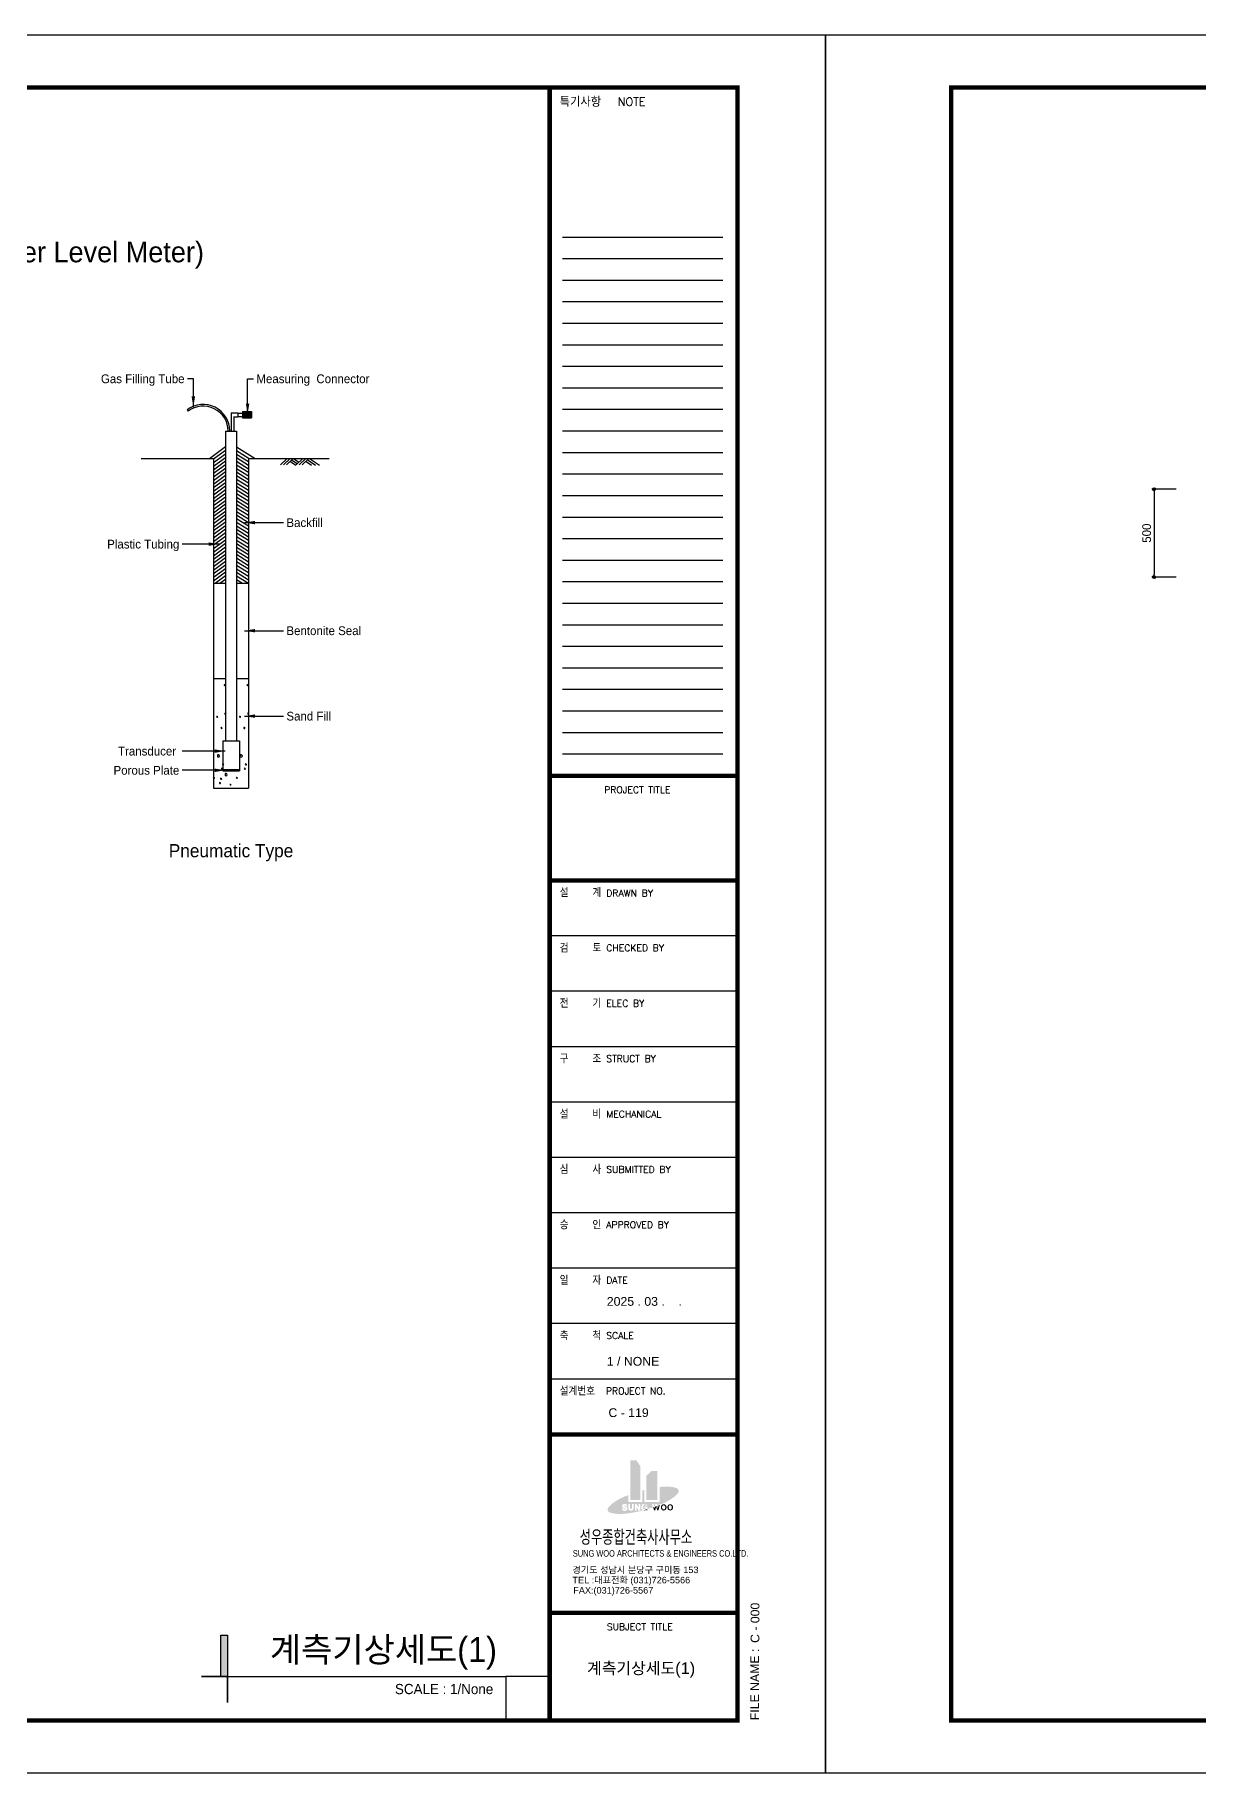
# Model space of a CAD drawing. Header units: millimetres. Extents: x 1073475 to 2890243, y -1340830 to -367733.
# Drawn here: x 2786621 to 2790596, y -373673 to -367733 of the extents above; entities that cross this region are included whole.
import ezdxf
from ezdxf.enums import TextEntityAlignment as Align

# ---------------------------------------------------------------- set-up
doc = ezdxf.new("R2010")
doc.units = ezdxf.units.MM
doc.header["$LTSCALE"] = 50
doc.header["$PDMODE"] = 3
doc.header["$PDSIZE"] = 100
doc.layers.get('Defpoints').update_dxf_attribs({"color": 151})
for name, color, linetype in [('11', 11, 'Continuous'), ('3', 3, 'Continuous'), ('4', 4, 'Continuous'), ('A-SYM', 7, 'Continuous'), ('C-1', 1, 'Continuous'), ('C-DIM', 7, 'Continuous'), ('C-TT', 9, 'Continuous'), ('HAT', 8, 'Continuous'), ('TEX', 3, 'Continuous'), ('TEXT', 3, 'Continuous'), ('TEXT1', 7, 'Continuous'), ('TITLE-1', 3, 'Continuous'), ('TITLE-2', 3, 'Continuous')]:
    doc.layers.add(name, color=color, linetype=linetype)
doc.layers.add('defpoint', color=193, linetype='Continuous', plot=False)
doc.styles.add('RXHG', font='arial.ttf')
doc.styles.add('RXHS', font='SIMPLEX.SHX', dxfattribs={"bigfont": 'WHGTXT.SHX'})
doc.styles.add('돋움', font='')
doc.styles.get('돋움').set_extended_font_data('Dotum')
doc.dimstyles.new('SAM-LE-LE-상', dxfattribs={"dimscale": 0.1, "dimtxt": 300, "dimasz": 360, "dimexe": 70, "dimexo": 0, "dimgap": 100, "dimtad": 1, "dimdec": 0, "dimzin": 0, "dimdsep": 46, "dimlunit": 6, "dimtxsty": '돋움', "dimblk": 'NONE', "dimcen": 100, "dimclrd": 8, "dimclre": 8, "dimclrt": 256, "dimadec": 0, "dimazin": 0, "dimtfac": 1, "dimtdec": 0, "dimtix": 1, "dimtmove": 2, "dimatfit": 3, "dimfxl": 70, "dimtolj": 1, "dimtzin": 0, "dimlwd": -1, "dimlwe": -1, "dimarcsym": 0})
doc.dimstyles.new('SAM-상', dxfattribs={"dimscale": 0.1, "dimtxt": 300, "dimasz": 100, "dimexe": 70, "dimexo": 0, "dimgap": 100, "dimtad": 1, "dimdec": 0, "dimzin": 0, "dimdsep": 46, "dimlunit": 6, "dimtxsty": '돋움', "dimblk": 'ORIGIN', "dimcen": 100, "dimclrd": 8, "dimclre": 8, "dimclrt": 1, "dimadec": 0, "dimazin": 0, "dimtfac": 1, "dimtdec": 0, "dimtix": 1, "dimtmove": 2, "dimatfit": 3, "dimfxl": 70, "dimtolj": 1, "dimtzin": 0, "dimlwd": -1, "dimlwe": -1, "dimarcsym": 0})

# ---------------------------------------------------------------- blocks, each defined once
blk = doc.blocks.new('dbox')
at = {"layer": 'HAT'}
h = blk.add_hatch(color=11, dxfattribs=at)
h.paths.add_polyline_path([(77433, 9338), (77433, 10691), (77634, 10691), (77772, 10499), (77772, 9338)])
h.paths.add_polyline_path([(78357, 10329), (78357, 9338), (77980, 9338), (77980, 10162), (78156, 10329)])
h = blk.add_hatch(color=11, dxfattribs=at)
edge = h.paths.add_edge_path()
edge.add_line((78389, 9153), (78400, 9195))
edge.add_line((78400, 9195), (78457, 9195))
edge.add_line((78457, 9195), (78452, 9178))
edge.add_ellipse((77492, 11535), major_axis=(0, 2545), ratio=1, start_angle=202.14575, end_angle=210.59706)
edge.add_ellipse((78218, 10308), major_axis=(0, 1119), ratio=1, start_angle=210.59601, end_angle=228.2714)
edge.add_ellipse((78968, 9639), major_axis=(0, 114), ratio=1, start_angle=228.27786, end_angle=285.87038)
edge.add_ellipse((78968, 9639), major_axis=(0, 114), ratio=1, start_angle=-74.13617, end_angle=-16.54365)
edge.add_ellipse((78682, 8675), major_axis=(0, 1119), ratio=1, start_angle=-16.53888, end_angle=1.1365)
edge.add_ellipse((78710, 7250), major_axis=(0, 2545), ratio=1, start_angle=1.13205, end_angle=6.30579)
edge.add_line((78431, 9779), (78431, 9265))
edge.add_line((78431, 9265), (77906, 9265))
edge.add_line((77906, 9265), (77906, 9679))
edge.add_ellipse((79084, 5053), major_axis=(-53, 4773), ratio=1, start_angle=13.63978, end_angle=14.40005)
edge.add_line((77845, 9663), (77845, 9265))
edge.add_line((77845, 9265), (77360, 9265))
edge.add_line((77360, 9265), (77360, 9504))
edge.add_ellipse((79084, 5053), major_axis=(-54, 4773), ratio=1, start_angle=20.5246, end_angle=21.42921)
edge.add_ellipse((78246, 7118), major_axis=(1, 2545), ratio=1, start_angle=22.09966, end_angle=30.61589)
edge.add_ellipse((77521, 8345), major_axis=(0, 1119), ratio=1, start_angle=30.59612, end_angle=48.27151)
edge.add_ellipse((76770, 9014), major_axis=(0, 114), ratio=1, start_angle=48.27498, end_angle=105.86751)
edge.add_ellipse((76770, 9014), major_axis=(0, 114), ratio=1, start_angle=105.85778, end_angle=163.4503)
edge.add_ellipse((77057, 9978), major_axis=(0, 1119), ratio=1, start_angle=163.45499, end_angle=181.13038)
edge.add_ellipse((77028, 11403), major_axis=(0, 2545), ratio=1, start_angle=181.13636, end_angle=189.65259)
edge.add_ellipse((76655, 13600), major_axis=(1, 4773), ratio=1, start_angle=189.65565, end_angle=194.72387)
edge.add_ellipse((77757, 8815), major_axis=(0, 201), ratio=1, start_angle=-33.1522, end_angle=-28.66311)
edge.add_ellipse((77876, 9033), major_axis=(0, 46.8), ratio=1, start_angle=127.97322, end_angle=151.12117, ccw=False)
edge.add_ellipse((-198308, -206946), major_axis=(272663, 220334), ratio=0.9999999, start_angle=-0.91538, end_angle=-0.91145)
edge.add_ellipse((77863, 9053), major_axis=(0, 49), ratio=1, start_angle=104.03629, end_angle=128.0489, ccw=False)
edge.add_ellipse((77668, 9004), major_axis=(0, 153), ratio=1, start_angle=-76.08998, end_angle=-70.28749)
edge.add_ellipse((77873, 9078), major_axis=(0, 65.1), ratio=1, start_angle=89.33612, end_angle=109.77975, ccw=False)
edge.add_ellipse((77638, 9080), major_axis=(0, 170), ratio=1, start_angle=269.39254, end_angle=274.55697)
edge.add_ellipse((77867, 9099), major_axis=(0, 60.4), ratio=1, start_angle=75.19941, end_angle=94.52888, ccw=False)
edge.add_ellipse((77687, 9146), major_axis=(0, 126), ratio=1, start_angle=255.38151, end_angle=261.38389)
edge.add_ellipse((77871, 9118), major_axis=(0, 59.9), ratio=1, start_angle=424.09302, end_angle=441.18441, ccw=False)
edge.add_ellipse((78586, 8771), major_axis=(12, 855), ratio=1, start_angle=423.73232, end_angle=424.89882, ccw=False)
edge.add_ellipse((77873, 9135), major_axis=(-0.1, 54.6), ratio=1, start_angle=405.77633, end_angle=422.85172, ccw=False)
edge.add_ellipse((77243, 9746), major_axis=(21, 823), ratio=1, start_angle=227.3729, end_angle=228.31467)
edge.add_ellipse((77879, 9149), major_axis=(-0.1, 48.7), ratio=1, start_angle=391.37895, end_angle=406.71584, ccw=False)
edge.add_ellipse((80059, 5590), major_axis=(871, 4132), ratio=1, start_angle=403.17743, end_angle=403.38991, ccw=False)
edge.add_ellipse((77890, 9161), major_axis=(0.2, 45), ratio=1, start_angle=377.16985, end_angle=391.5723, ccw=False)
edge.add_ellipse((77923, 9052), major_axis=(0, 159), ratio=1, start_angle=360.49314, end_angle=376.84703, ccw=False)
edge.add_ellipse((77922, 9120), major_axis=(0, 90.2), ratio=1, start_angle=273.76468, end_angle=360.51507, ccw=False)
edge.add_line((78012, 9126), (77963, 9126))
edge.add_ellipse((78018, 9158), major_axis=(0, 63.9), ratio=1, start_angle=102.41382, end_angle=119.80768, ccw=False)
edge.add_ellipse((77951, 9143), major_axis=(-3.78, 3.78), ratio=1, start_angle=237.40671, end_angle=277.46827)
edge.add_ellipse((78051, 9274), major_axis=(-1, 160), ratio=1, start_angle=135.44574, end_angle=142.1938, ccw=False)
edge.add_ellipse((77937, 9157), major_axis=(-2.8, 2.8), ratio=1, start_angle=-89.27979, end_angle=-50.76183)
edge.add_ellipse((77917, 8964), major_axis=(0, 198), ratio=1, start_angle=-5.75604, end_angle=4.1965)
edge.add_ellipse((77905, 9138), major_axis=(0, 23.5), ratio=1, start_angle=4.16397, end_angle=54.24834)
edge.add_ellipse((78033, 9045), major_axis=(0, 182), ratio=1, start_angle=54.34106, end_angle=64.37171)
edge.add_ellipse((77916, 9102), major_axis=(0.1, 51.8), ratio=1, start_angle=64.36733, end_angle=86.88615)
edge.add_ellipse((77997, 9097), major_axis=(0, 133), ratio=1, start_angle=86.82838, end_angle=111.31775)
edge.add_ellipse((77916, 9065), major_axis=(0, 46), ratio=1, start_angle=111.28668, end_angle=179.01186)
edge.add_ellipse((77916, 9070), major_axis=(0, 50.3), ratio=1, start_angle=179.04766, end_angle=257.49529)
edge.add_line((77965, 9059), (77912, 9059))
edge.add_line((77912, 9059), (77912, 9106))
edge.add_line((77912, 9106), (78016, 9106))
edge.add_line((78016, 9106), (78016, 9025))
edge.add_ellipse((76569, 13866), major_axis=(-11, 5052), ratio=1, start_angle=196.51434, end_angle=198.75655)
edge.add_line((78204, 9085), (78172, 9195))
edge.add_line((78172, 9195), (78229, 9195))
edge.add_line((78229, 9195), (78254, 9103))
edge.add_ellipse((76655, 13600), major_axis=(-56, 4773), ratio=1, start_angle=198.905, end_angle=199.07854)
edge.add_line((78267, 9108), (78284, 9195))
edge.add_line((78284, 9195), (78342, 9195))
edge.add_line((78342, 9195), (78354, 9140))
edge.add_ellipse((76655, 13600), major_axis=(-90, 4772), ratio=1, start_angle=199.77228, end_angle=200.219)
h.paths.add_polyline_path([(77775, 9195), (77717, 9195), (77717, 9075), (77642, 9195), (77587, 9195), (77587, 8972), (77643, 8972), (77643, 9098), (77720, 8972), (77775, 8972)], flags=16)
edge = h.paths.add_edge_path(flags=16)
edge.add_line((77487, 9202), (77487, 9053))
edge.add_ellipse((77453, 9053), major_axis=(0, 33.6), ratio=1, start_angle=179.63205, end_angle=270.23961, ccw=False)
edge.add_ellipse((77453, 9053), major_axis=(0, 33.6), ratio=1, start_angle=89.65399, end_angle=180.26156, ccw=False)
edge.add_line((77419, 9053), (77419, 9202))
edge.add_line((77419, 9202), (77365, 9202))
edge.add_line((77365, 9202), (77365, 9047))
edge.add_ellipse((77439, 9049), major_axis=(0, 73.9), ratio=1, start_angle=91.62143, end_angle=151.65612)
edge.add_ellipse((77453, 9080), major_axis=(0, 108), ratio=1, start_angle=153.13176, end_angle=180.07033)
edge.add_ellipse((77453, 9080), major_axis=(0, 108), ratio=1, start_angle=179.97343, end_angle=206.91201)
edge.add_ellipse((77467, 9049), major_axis=(0, 73.7), ratio=1, start_angle=208.41656, end_angle=268.45125)
edge.add_line((77541, 9047), (77541, 9202))
edge.add_line((77541, 9202), (77487, 9202))
edge = h.paths.add_edge_path(flags=16)
edge.add_line((77279, 9104), (77218, 9119))
edge.add_ellipse((77223, 9134), major_axis=(0, 15.5), ratio=1, start_angle=20.86241, end_angle=163.74287, ccw=False)
edge.add_ellipse((77239, 9103), major_axis=(0, 49.9), ratio=1, start_angle=340.66039, end_angle=385.41453, ccw=False)
edge.add_ellipse((77246, 9126), major_axis=(0, 25.8), ratio=1, start_angle=255.14866, end_angle=339.5497, ccw=False)
edge.add_line((77271, 9120), (77326, 9120))
edge.add_ellipse((77250, 9124), major_axis=(0, 75.8), ratio=1, start_angle=266.55555, end_angle=353.45548)
edge.add_ellipse((77237, 9076), major_axis=(0, 126), ratio=1, start_angle=-10.00388, end_angle=18.56131)
edge.add_ellipse((77217, 9130), major_axis=(0, 67.6), ratio=1, start_angle=17.08716, end_angle=163.24438)
edge.add_line((77197, 9066), (77262, 9050))
edge.add_ellipse((77259, 9035), major_axis=(0, 15.9), ratio=1, start_angle=218.24348, end_angle=346.16871, ccw=False)
edge.add_ellipse((77238, 9068), major_axis=(0, 54.8), ratio=1, start_angle=165.503, end_angle=213.59299, ccw=False)
edge.add_ellipse((77228, 9041), major_axis=(0, 26.2), ratio=1, start_angle=74.99155, end_angle=171.41272, ccw=False)
edge.add_line((77203, 9048), (77146, 9048))
edge.add_ellipse((77226, 9045), major_axis=(0, 80.6), ratio=1, start_angle=88.40662, end_angle=171.85525)
edge.add_ellipse((77237, 9061), major_axis=(0, 97.8), ratio=1, start_angle=166.80632, end_angle=184.41011)
edge.add_ellipse((77246, 9060), major_axis=(0, 96.2), ratio=1, start_angle=179.64839, end_angle=218.73001)
edge.add_ellipse((77262, 9040), major_axis=(0, 70.5), ratio=1, start_angle=218.10449, end_angle=286.34765)
edge.add_ellipse((77268, 9040), major_axis=(0, 64.6), ratio=1, start_angle=-72.251, end_angle=-9.24795)
h = blk.add_hatch(color=11, dxfattribs=at)
edge = h.paths.add_edge_path()
edge.add_line((78008, 9023), (77879, 8986))
edge.add_ellipse((77911, 9057), major_axis=(0, 77.8), ratio=1, start_angle=155.03594, end_angle=230.62664)
edge.add_line((77972, 9008), (77982, 8984))
edge.add_line((77982, 8984), (78008, 8984))
edge.add_line((78008, 8984), (78008, 9023))
h = blk.add_hatch(color=11, dxfattribs=at)
h.paths.add_polyline_path([(78443, 9175), (78397, 9156), (78367, 9042), (78347, 9137), (78276, 9111), (78262, 9042), (78247, 9100), (78211, 9088), (78243, 8979), (78282, 8979), (78314, 9120), (78347, 8979), (78386, 8979)])
edge = h.paths.add_edge_path()
edge.add_ellipse((78571, 9096), major_axis=(0, 95.8), ratio=1, start_angle=-76.32675, end_angle=77.65075)
edge.add_ellipse((78604, 9083), major_axis=(0, 131), ratio=1, start_angle=75.19386, end_angle=89.61155)
edge.add_ellipse((78604, 9084), major_axis=(0, 131), ratio=1, start_angle=90.39035, end_angle=104.80803)
edge.add_ellipse((78571, 9072), major_axis=(0, 95.8), ratio=1, start_angle=102.35608, end_angle=256.33358)
edge.add_ellipse((78529, 9083), major_axis=(0, 139), ratio=1, start_angle=255.68401, end_angle=270.10169)
edge.add_ellipse((78529, 9084), major_axis=(0, 139), ratio=1, start_angle=269.89823, end_angle=284.31591)
edge = h.paths.add_edge_path(flags=16)
edge.add_ellipse((78524, 9084), major_axis=(0, 101), ratio=1, start_angle=269.91321, end_angle=296.85725)
edge.add_ellipse((78571, 9108), major_axis=(0, 47.9), ratio=1, start_angle=-63.63485, end_angle=66.48331)
edge.add_ellipse((78612, 9083), major_axis=(0, 96), ratio=1, start_angle=62.50271, end_angle=89.44675)
edge.add_ellipse((78612, 9085), major_axis=(0, 96), ratio=1, start_angle=90.55324, end_angle=117.49729)
edge.add_ellipse((78571, 9059), major_axis=(0, 47.9), ratio=1, start_angle=113.5185, end_angle=243.63665)
edge.add_ellipse((78524, 9083), major_axis=(0, 101), ratio=1, start_angle=243.13124, end_angle=270.07528)
edge = h.paths.add_edge_path()
edge.add_ellipse((78792, 9096), major_axis=(0, 95.8), ratio=1, start_angle=-76.32673, end_angle=77.65076)
edge.add_ellipse((78825, 9083), major_axis=(0, 131), ratio=1, start_angle=75.18482, end_angle=89.6025)
edge.add_ellipse((78825, 9084), major_axis=(0, 131), ratio=1, start_angle=90.372, end_angle=104.78969)
edge.add_ellipse((78792, 9072), major_axis=(0, 95.8), ratio=1, start_angle=102.35607, end_angle=256.33357)
edge.add_ellipse((78750, 9083), major_axis=(0, 139), ratio=1, start_angle=255.65083, end_angle=270.06851)
edge.add_ellipse((78750, 9084), major_axis=(0, 139), ratio=1, start_angle=269.93139, end_angle=284.34907)
edge = h.paths.add_edge_path(flags=16)
edge.add_ellipse((78746, 9084), major_axis=(0, 101), ratio=1, start_angle=269.93501, end_angle=296.87905)
edge.add_ellipse((78792, 9108), major_axis=(0, 47.9), ratio=1, start_angle=-63.6271, end_angle=66.49105)
edge.add_ellipse((78834, 9083), major_axis=(0, 96), ratio=1, start_angle=62.50369, end_angle=89.44773)
edge.add_ellipse((78834, 9085), major_axis=(0, 96), ratio=1, start_angle=90.55228, end_angle=117.49632)
edge.add_ellipse((78792, 9059), major_axis=(0, 47.9), ratio=1, start_angle=113.51075, end_angle=243.62891)
edge.add_ellipse((78746, 9083), major_axis=(0, 101), ratio=1, start_angle=243.13351, end_angle=270.07756)
at = {"layer": '11'}
for p, q in [((4288, 57600), (81088, 57600)), ((4288, 1800), (4288, 57600)), ((81088, 57600), (81088, 1800)), ((81088, 1800), (4288, 1800))]:
    blk.add_line(p, q, dxfattribs=at)
at = {"layer": '11', "const_width": 150}
blk.add_lwpolyline([(81088, 1800), (4288, 1800), (4288, 57600), (81088, 57600)], close=True, dxfattribs=at)
for points in [[(74675, 57600), (74675, 1800)], [(81088, 34076), (74675, 34076)], [(81088, 30501), (74675, 30501)], [(81088, 11577), (74675, 11577)], [(81088, 5480), (74675, 5480)]]:
    blk.add_lwpolyline(points, dxfattribs=at)
at = {"layer": '3'}
for p, q in [((81088, 28609), (74675, 28609)), ((81088, 26717), (74675, 26717)), ((81088, 24824), (74675, 24824)), ((81088, 22932), (74675, 22932)), ((81088, 21039), (74675, 21039)), ((81088, 19147), (74675, 19147)), ((81088, 17255), (74675, 17255)), ((81088, 15362), (74675, 15362)), ((81088, 13470), (74675, 13470))]:
    blk.add_line(p, q, dxfattribs=at)
at = {"layer": '4'}
for p, q in [((80586, 52479), (75119, 52479)), ((80586, 51743), (75119, 51743)), ((80586, 51007), (75119, 51007)), ((80586, 50271), (75119, 50271)), ((80586, 49536), (75119, 49536)), ((80586, 48800), (75119, 48800)), ((80586, 48064), (75119, 48064)), ((80586, 47328), (75119, 47328)), ((80586, 46592), (75119, 46592)), ((80586, 45856), (75119, 45856)), ((80586, 45120), (75119, 45120)), ((80586, 44384), (75119, 44384)), ((80586, 43648), (75119, 43648)), ((80586, 42912), (75119, 42912)), ((80586, 42176), (75119, 42176)), ((80586, 41440), (75119, 41440)), ((80586, 40704), (75119, 40704)), ((80586, 39968), (75119, 39968)), ((80586, 39232), (75119, 39232)), ((80586, 38497), (75119, 38497)), ((80586, 37761), (75119, 37761)), ((80586, 37025), (75119, 37025)), ((80586, 36289), (75119, 36289)), ((80586, 35553), (75119, 35553)), ((80586, 34817), (75119, 34817))]:
    blk.add_line(p, q, dxfattribs=at)
at = {"layer": 'TEXT', "color": 7}
for p, q in [((0, 59400), (84100, 59400)), ((0, 0), (0, 59400)), ((84100, 59400), (84100, 0)), ((84100, 0), (0, 0))]:
    blk.add_line(p, q, dxfattribs=at)
at = {"layer": 'TEX', "color": 7, "linetype": 'Continuous', "style": 'RXHG', "width": 1}
blk.add_text('FILE NAME : ', height=300, rotation=90, dxfattribs=at).set_placement((81831, 1813))
at = {"layer": 'TEX', "color": 6, "linetype": 'Continuous', "style": 'RXHG', "width": 1}
for tag, p in [('일자', (76628, 15972)), ('축척', (76628, 13925)), ('설계번호', (76684, 12170))]:
    blk.add_attdef(tag, p, '', height=300, dxfattribs=at)
at = {"layer": 'TEX', "color": 7, "linetype": 'Continuous', "style": 'RXHG', "width": 1}
blk.add_attdef('파일명', (81840, 4453), '', height=300, rotation=90, dxfattribs=at)
at = {"layer": 'TEX', "linetype": 'Continuous', "style": 'RXHG', "width": 1}
for tag, p in [('도면명-1', (77799, 3389)), ('도면명-2', (77799, 2662))]:
    blk.add_attdef(tag, text='', height=400, dxfattribs=at).set_placement(p, align=Align.CENTER)
at = {"layer": 'TEXT1'}
for s, height, style, width, p in [('특기사항', 334.3, 'RXHS', 1, (75018, 56940)), ('NOTE', 278.6, 'RXHS', 1, (77005, 56974)), ('PROJECT TITLE', 231.29, 'RXHS', 1, (76539, 33488)), ('설    계', 273.3, 'RXHS', 1, (75018, 29943)), ('DRAWN BY', 231.3, 'RXHS', 1, (76609, 29956)), ('검    토', 273.3, 'RXHS', 1, (75018, 28050)), ('CHECKED BY', 231.3, 'RXHS', 1, (76609, 28085)), ('전    기', 273.3, 'RXHS', 1, (75018, 26158)), ('ELEC BY', 231.3, 'RXHS', 1, (76609, 26192)), ('구    조', 273.3, 'RXHS', 1, (75018, 24266)), ('STRUCT BY', 231.3, 'RXHS', 1, (76609, 24300)), ('설    비', 273.3, 'RXHS', 1, (75018, 22373)), ('MECHANICAL', 231.3, 'RXHS', 1, (76609, 22407)), ('심    사', 273.3, 'RXHS', 1, (75018, 20481)), ('SUBMITTED BY', 231.29, 'RXHS', 1, (76609, 20515)), ('승    인', 273.3, 'RXHS', 1, (75018, 18588)), ('APPROVED BY', 231.29, 'RXHS', 1, (76609, 18623)), ('일    자', 273.3, 'RXHS', 1, (75018, 16696)), ('DATE', 231.3, 'RXHS', 1, (76609, 16730)), ('축    척', 273.3, 'RXHS', 1, (75018, 14804)), ('SCALE', 231.3, 'RXHS', 1, (76609, 14838)), ('설계번호', 273.3, 'RXHS', 1, (75018, 12911)), ('PROJECT NO.', 231.29, 'RXHS', 1, (76598, 12945)), ('성우종합건축사사무소', 450, 'RXHG', 0.68, (75702, 7851)), ('SUBJECT TITLE', 231.29, 'RXHS', 1, (76628, 4888))]:
    blk.add_text(s, height=height, dxfattribs=dict(at, style=style, width=width)).set_placement(p)
at = {"layer": 'TEXT1', "color": 4, "style": 'RXHG'}
for s, width, p in [('SUNG WOO ARCHITECTS & ENGINEERS CO.LTD.', 0.68, (75467, 7400)), ('TEL :대표전화 (031)726-5566', 1, (75454, 6489)), ('경기도 성남시 분당구 구미동 153', 1, (75450, 6838)), ('FAX:(031)726-5567', 1, (75481, 6139))]:
    blk.add_text(s, height=222.88, dxfattribs=dict(at, width=width)).set_placement(p)
blk = doc.blocks.new('_None')
blk = doc.blocks.new('_Origin')
at = {"color": 0, "linetype": 'ByBlock', "lineweight": -2}
blk.add_line((0, 0), (-1, 0), dxfattribs=at)
blk.add_circle((0, 0), 0.5, dxfattribs=at)
blk = doc.blocks.new('*D587')
at = {"layer": 'C-DIM', "color": 8, "transparency": 16777216}
for p, q in [((2790520.4, -369286), (2790437.8, -369286)), ((2790444.8, -369296), (2790444.8, -369576)), ((2790520.4, -369586), (2790437.8, -369586))]:
    blk.add_line(p, q, dxfattribs=at)
at = {"layer": 'Defpoints', "color": 0, "transparency": 16777216}
for p in [(2790520.4, -369286), (2790444.8, -369586), (2790520.4, -369586)]:
    blk.add_point(p, dxfattribs=at)
at = {"layer": 'C-DIM', "color": 8, "transparency": 16777216, "xscale": 10, "yscale": 10, "zscale": 10}
for p, rotation in [((2790444.8, -369286), 90), ((2790444.8, -369586), 270)]:
    blk.add_blockref('_Origin', p, dxfattribs=dict(at, rotation=rotation))
at = {"layer": 'C-DIM', "color": 1, "transparency": 16777216, "insert": (2790419.8, -369436), "char_height": 30, "attachment_point": 5, "rotation": 90, "style": '돋움'}
blk.add_mtext('\\A1;500', dxfattribs=at)

msp = doc.modelspace()

# ---------------------------------------------------------------- hatches: boundary and pattern name
at = {"layer": 'A-SYM'}
msp.add_hatch(color=2, dxfattribs=at).paths.add_polyline_path([(2787279.5, -373201.6), (2787256.9, -373201.6), (2787256.9, -373343.1), (2787279.5, -373343.1)])

# ---------------------------------------------------------------- linework, layer by layer
at = {"layer": 'A-SYM', "color": 2}
for points in [[(2787256.9, -373343.1), (2787256.9, -373343.1), (2787191.1, -373343.1), (2787256.9, -373343.1), (2787256.9, -373201.6), (2787279.5, -373201.6), (2787279.5, -373343.1), (2787256.9, -373343.1), (2788230.3, -373343.1)], [(2787191.1, -373343.1), (2787279.5, -373343.1), (2787279.5, -373431.4), (2787279.5, -373343.1), (2788230.3, -373343.1)]]:
    msp.add_lwpolyline(points, dxfattribs=at)
at = {"layer": 'C-1'}
for p, q in [((2787141.7, -369014.1), (2787144.9, -369018.7)), ((2787292, -369024.8), (2787292, -369086.9)), ((2787292, -369024.8), (2787314.9, -369024.8)), ((2787301.8, -369037), (2787301.8, -369086.9)), ((2787301.8, -369038), (2787314.9, -369038)), ((2787314.9, -369024.8), (2787314.9, -369038)), ((2787314.9, -369025.8), (2787331.3, -369025.8)), ((2787314.9, -369037), (2787331.3, -369037)), ((2787331.3, -369020.7), (2787331.3, -369042.1)), ((2787331.3, -369020.7), (2787361.9, -369020.7)), ((2787331.3, -369042.1), (2787361.9, -369042.1)), ((2787333.7, -369020.7), (2787333.7, -369042.1)), ((2787335.4, -369020.7), (2787335.4, -369042.1)), ((2787337.4, -369020.7), (2787337.4, -369042.1)), ((2787339.4, -369020.7), (2787339.4, -369042.1)), ((2787341.5, -369020.7), (2787341.5, -369042.1)), ((2787343.5, -369020.7), (2787343.5, -369042.1)), ((2787345.6, -369020.7), (2787345.6, -369042.1)), ((2787347.6, -369020.7), (2787347.6, -369042.1)), ((2787349.6, -369020.7), (2787349.6, -369042.1)), ((2787351.7, -369020.7), (2787351.7, -369042.1)), ((2787353.7, -369020.7), (2787353.7, -369042.1)), ((2787355.8, -369020.7), (2787355.8, -369042.1)), ((2787357.8, -369020.7), (2787357.8, -369042.1)), ((2787359.8, -369020.7), (2787359.8, -369042.1)), ((2787361.9, -369020.7), (2787361.9, -369042.1)), ((2787273.3, -369086.9), (2787273.3, -370145.4)), ((2787273.3, -369086.9), (2787310, -369086.9)), ((2787310, -369086.9), (2787310, -370145.4)), ((2787218.3, -369180.4), (2787273.1, -369140.2)), ((2787232, -369182.5), (2787273.1, -369152.4)), ((2787232, -369194.8), (2787273.1, -369164.6)), ((2787310, -369141.1), (2787373.6, -369180.4)), ((2787310, -369153.4), (2787353.8, -369180.4)), ((2787310, -369165.6), (2787351.3, -369191.1)), ((2786984.3, -369180.4), (2787232, -369180.4)), ((2787232, -369207), (2787273.1, -369176.9)), ((2787232, -369180.4), (2787232, -370307.2)), ((2787232, -369219.2), (2787273.1, -369189.1)), ((2787232, -369231.5), (2787273.1, -369201.4)), ((2787232, -369243.7), (2787273.1, -369213.6)), ((2787232, -369256), (2787273.1, -369225.8)), ((2787310, -369177.9), (2787351.3, -369203.3)), ((2787310, -369190.1), (2787351.3, -369215.6)), ((2787310, -369202.3), (2787351.3, -369227.8)), ((2787310, -369214.6), (2787351.3, -369240.1)), ((2787310, -369226.8), (2787351.3, -369252.3)), ((2787351.3, -369180.4), (2787351.3, -370307.2)), ((2787351.3, -369180.4), (2787626.6, -369180.4)), ((2787483.9, -369180.5), (2787460.5, -369202.7)), ((2787494.1, -369180.5), (2787470.7, -369202.7)), ((2787504.3, -369180.5), (2787480.9, -369202.7)), ((2787494.3, -369191.6), (2787512.5, -369203.5)), ((2787500.2, -369186.8), (2787518.4, -369198.7)), ((2787504.7, -369181.3), (2787522.9, -369193.2)), ((2787537.2, -369180.5), (2787513.8, -369202.7)), ((2787547.4, -369180.5), (2787524, -369202.7)), ((2787557.6, -369180.5), (2787534.2, -369202.7)), ((2787548.9, -369191.6), (2787567.1, -369203.5)), ((2787554.8, -369186.8), (2787580.7, -369203.8)), ((2787559.3, -369181.3), (2787593.7, -369203.8)), ((2787232, -369268.2), (2787273.1, -369238.1)), ((2787232, -369280.4), (2787273.1, -369250.3)), ((2787232, -369292.7), (2787273.1, -369262.6)), ((2787232, -369304.9), (2787273.1, -369274.8)), ((2787232, -369317.2), (2787273.1, -369287)), ((2787310, -369239.1), (2787351.3, -369264.5)), ((2787310, -369251.3), (2787351.3, -369276.8)), ((2787310, -369263.5), (2787351.3, -369289)), ((2787310, -369275.8), (2787351.3, -369301.3)), ((2787310, -369288), (2787351.3, -369313.5)), ((2787232, -369329.4), (2787273.1, -369299.3)), ((2787232, -369341.6), (2787273.1, -369311.5)), ((2787232, -369353.9), (2787273.1, -369323.8)), ((2787232, -369366.1), (2787273.1, -369336)), ((2787232, -369378.4), (2787273.1, -369348.2)), ((2787310, -369300.3), (2787351.3, -369325.7)), ((2787310, -369312.5), (2787351.3, -369338)), ((2787310, -369324.7), (2787351.3, -369350.2)), ((2787310, -369337), (2787351.3, -369362.5)), ((2787232, -369390.6), (2787273.1, -369360.5)), ((2787232, -369402.8), (2787273.1, -369372.7)), ((2787232, -369415.1), (2787273.1, -369385)), ((2787232, -369427.3), (2787273.1, -369397.2)), ((2787310, -369349.2), (2787351.3, -369374.7)), ((2787310, -369361.5), (2787351.3, -369386.9)), ((2787310, -369373.7), (2787351.3, -369399.2)), ((2787310, -369385.9), (2787351.3, -369411.4)), ((2787310, -369398.2), (2787351.3, -369423.7)), ((2787232, -369439.6), (2787273.1, -369409.4)), ((2787232, -369451.8), (2787273.1, -369421.7)), ((2787232, -369464), (2787273.1, -369433.9)), ((2787232, -369476.3), (2787273.1, -369446.2)), ((2787232, -369488.5), (2787273.1, -369458.4)), ((2787310, -369410.4), (2787351.3, -369435.9)), ((2787310, -369422.7), (2787351.3, -369448.1)), ((2787310, -369434.9), (2787351.3, -369460.4)), ((2787310, -369447.1), (2787351.3, -369472.6)), ((2787310, -369459.4), (2787351.3, -369484.9)), ((2787232, -369500.8), (2787273.1, -369470.6)), ((2787232, -369513), (2787273.1, -369482.9)), ((2787232, -369525.2), (2787273.1, -369495.1)), ((2787232, -369537.5), (2787273.1, -369507.4)), ((2787232, -369549.7), (2787273.1, -369519.6)), ((2787310, -369471.6), (2787351.3, -369497.1)), ((2787310, -369483.9), (2787351.3, -369509.3)), ((2787310, -369496.1), (2787351.3, -369521.6)), ((2787310, -369508.3), (2787351.3, -369533.8)), ((2787310, -369520.6), (2787351.3, -369546.1)), ((2787232, -369562), (2787273.1, -369531.8)), ((2787232, -369574.2), (2787273.1, -369544.1)), ((2787232, -369586.4), (2787273.1, -369556.3)), ((2787232, -369598.7), (2787273.1, -369568.6)), ((2787237.2, -369607.2), (2787273.1, -369580.8)), ((2787310, -369532.8), (2787351.3, -369558.3)), ((2787310, -369545.1), (2787351.3, -369570.5)), ((2787310, -369557.3), (2787351.3, -369582.8)), ((2787310, -369569.5), (2787351.3, -369595)), ((2787310, -369581.8), (2787351.3, -369607.3)), ((2787232, -369607.2), (2787273.3, -369607.2)), ((2787253.9, -369607.2), (2787273.1, -369593)), ((2787310, -369594), (2787331.3, -369607.2)), ((2787310, -369607.2), (2787351.3, -369607.2)), ((2787232, -369932.3), (2787273.3, -369932.3)), ((2787310, -369932.3), (2787351.3, -369932.3)), ((2787268.4, -369953.7), (2787267.8, -369955.4)), ((2787267.8, -369955.4), (2787269.8, -369956.7)), ((2787270.3, -369954), (2787268.4, -369953.7)), ((2787269.8, -369956.7), (2787271.4, -369956.7)), ((2787272.3, -369955.1), (2787270.3, -369954)), ((2787271.4, -369956.7), (2787272, -369955.1)), ((2787346.4, -369953.7), (2787345.8, -369955.4)), ((2787345.8, -369955.4), (2787347.8, -369956.7)), ((2787348.3, -369954), (2787346.4, -369953.7)), ((2787347.8, -369956.7), (2787349.4, -369956.7)), ((2787350.2, -369955.1), (2787348.3, -369954)), ((2787349.4, -369956.7), (2787350, -369955.1)), ((2787271.4, -370051.4), (2787269.9, -370053.2)), ((2787269.9, -370053.2), (2787271.7, -370054.1)), ((2787273.2, -370050.9), (2787271.4, -370051.4)), ((2787271.7, -370054.1), (2787273.6, -370054.1)), ((2787275.1, -370051.8), (2787273.2, -370050.9)), ((2787273.6, -370054.1), (2787275.1, -370052.3)), ((2787349.4, -370051.4), (2787347.9, -370053.2)), ((2787347.9, -370053.2), (2787349.7, -370054.1)), ((2787351.2, -370050.9), (2787349.4, -370051.4)), ((2787349.7, -370054.1), (2787351.3, -370054.1)), ((2787242.9, -370062), (2787242.3, -370063.7)), ((2787242.3, -370063.7), (2787244.2, -370065.1)), ((2787244.8, -370062.4), (2787242.9, -370062)), ((2787244.2, -370065.1), (2787245.9, -370065.1)), ((2787246.7, -370063.4), (2787244.8, -370062.4)), ((2787245.9, -370065.1), (2787246.5, -370063.4)), ((2787257.5, -370100), (2787257, -370101.7)), ((2787257, -370101.7), (2787258.9, -370103)), ((2787259.5, -370100.3), (2787257.5, -370100)), ((2787258.9, -370103), (2787260.6, -370103)), ((2787261.4, -370101.3), (2787259.5, -370100.3)), ((2787260.6, -370103), (2787261.1, -370101.3)), ((2787320.9, -370062), (2787320.3, -370063.7)), ((2787320.3, -370063.7), (2787322.2, -370065.1)), ((2787322.8, -370062.4), (2787320.9, -370062)), ((2787322.2, -370065.1), (2787323.9, -370065.1)), ((2787324.7, -370063.4), (2787322.8, -370062.4)), ((2787323.9, -370065.1), (2787324.5, -370063.4)), ((2787335.5, -370100), (2787335, -370101.7)), ((2787335, -370101.7), (2787336.9, -370103)), ((2787337.5, -370100.3), (2787335.5, -370100)), ((2787336.9, -370103), (2787338.6, -370103)), ((2787339.4, -370101.3), (2787337.5, -370100.3)), ((2787338.6, -370103), (2787339.1, -370101.3)), ((2787263.6, -370145.4), (2787263.6, -370248.6)), ((2787263.6, -370145.4), (2787320.4, -370145.4)), ((2787320.4, -370145.4), (2787320.4, -370248.6)), ((2787245.9, -370195.5), (2787245, -370197.6)), ((2787245, -370197.6), (2787245.9, -370199.7)), ((2787245.9, -370193.4), (2787245.9, -370195.5)), ((2787248.4, -370193.4), (2787245.9, -370193.4)), ((2787245.9, -370199.7), (2787248.4, -370200.8)), ((2787251, -370194.5), (2787248.4, -370193.4)), ((2787248.4, -370200.8), (2787251, -370199.7)), ((2787251.9, -370195.5), (2787249.3, -370196.6)), ((2787252.7, -370196.6), (2787251, -370194.5)), ((2787251, -370199.7), (2787252.7, -370197.6)), ((2787252.7, -370197.6), (2787251.9, -370195.5)), ((2787259.5, -370239.4), (2787258.9, -370241.1)), ((2787261.4, -370239.8), (2787259.5, -370239.4)), ((2787263.4, -370240.8), (2787261.4, -370239.8)), ((2787263.1, -370224.6), (2787262.5, -370226.3)), ((2787262.5, -370226.3), (2787264.5, -370227.6)), ((2787265, -370224.9), (2787263.1, -370224.6)), ((2787264.5, -370227.6), (2787266.1, -370227.6)), ((2787267, -370225.9), (2787265, -370224.9)), ((2787266.1, -370227.6), (2787266.7, -370225.9)), ((2787323.9, -370195.5), (2787323, -370197.6)), ((2787323, -370197.6), (2787323.9, -370199.7)), ((2787323.9, -370193.4), (2787323.9, -370195.5)), ((2787326.4, -370193.4), (2787323.9, -370193.4)), ((2787323.9, -370199.7), (2787326.4, -370200.8)), ((2787329, -370194.5), (2787326.4, -370193.4)), ((2787326.4, -370200.8), (2787329, -370199.7)), ((2787329.9, -370195.5), (2787327.3, -370196.6)), ((2787330.7, -370196.6), (2787329, -370194.5)), ((2787329, -370199.7), (2787330.7, -370197.6)), ((2787330.7, -370197.6), (2787329.9, -370195.5)), ((2787337.5, -370239.4), (2787336.9, -370241.1)), ((2787339.4, -370239.8), (2787337.5, -370239.4)), ((2787341.4, -370240.8), (2787339.4, -370239.8)), ((2787341.1, -370224.6), (2787340.5, -370226.3)), ((2787340.5, -370226.3), (2787342.5, -370227.6)), ((2787343, -370224.9), (2787341.1, -370224.6)), ((2787342.5, -370227.6), (2787344.1, -370227.6)), ((2787344.9, -370225.9), (2787343, -370224.9)), ((2787344.1, -370227.6), (2787344.7, -370225.9)), ((2787231.8, -370270.6), (2787231.2, -370272.3)), ((2787231.2, -370272.3), (2787233.1, -370273.6)), ((2787233.7, -370270.9), (2787231.8, -370270.6)), ((2787233.1, -370273.6), (2787234.8, -370273.6)), ((2787235.6, -370271.9), (2787233.7, -370270.9)), ((2787234.8, -370273.6), (2787235.4, -370271.9)), ((2787252.5, -370288.4), (2787251.9, -370290.1)), ((2787251.9, -370290.1), (2787253.9, -370291.4)), ((2787254.4, -370288.7), (2787252.5, -370288.4)), ((2787253.9, -370291.4), (2787255.5, -370291.4)), ((2787256.4, -370289.8), (2787254.4, -370288.7)), ((2787256.1, -370273.5), (2787255.5, -370275.2)), ((2787255.5, -370275.2), (2787257.4, -370276.6)), ((2787255.5, -370291.4), (2787256.1, -370289.8)), ((2787258, -370273.9), (2787256.1, -370273.5)), ((2787257.4, -370276.6), (2787259.1, -370276.6)), ((2787259.9, -370274.9), (2787258, -370273.9)), ((2787258.9, -370241.1), (2787260.9, -370242.5)), ((2787259.1, -370276.6), (2787259.7, -370274.9)), ((2787260.9, -370242.5), (2787262.5, -370242.5)), ((2787262.5, -370242.5), (2787263.1, -370240.8)), ((2787263.6, -370243.6), (2787320.4, -370243.6)), ((2787263.6, -370245.3), (2787320.4, -370245.3)), ((2787263.6, -370246.9), (2787320.4, -370246.9)), ((2787263.6, -370248.6), (2787320.4, -370248.6)), ((2787271.9, -370259.6), (2787271.1, -370261.7)), ((2787271.1, -370261.7), (2787271.9, -370263.8)), ((2787274.5, -370257.5), (2787271.9, -370257.5)), ((2787271.9, -370257.5), (2787271.9, -370259.6)), ((2787271.9, -370263.8), (2787274.5, -370264.8)), ((2787277.1, -370258.6), (2787274.5, -370257.5)), ((2787274.5, -370264.8), (2787277.1, -370263.8)), ((2787277.9, -370259.6), (2787275.3, -370260.6)), ((2787278.8, -370260.6), (2787277.1, -370258.6)), ((2787277.1, -370263.8), (2787278.8, -370261.7)), ((2787278.8, -370261.7), (2787277.9, -370259.6)), ((2787289.9, -370294.7), (2787287.9, -370294.3)), ((2787289.3, -370297.4), (2787291, -370297.4)), ((2787291.8, -370295.7), (2787289.9, -370294.7)), ((2787291, -370297.4), (2787291.5, -370295.7)), ((2787309.8, -370270.6), (2787309.2, -370272.3)), ((2787309.2, -370272.3), (2787311.1, -370273.6)), ((2787311.7, -370270.9), (2787309.8, -370270.6)), ((2787311.1, -370273.6), (2787312.8, -370273.6)), ((2787313.6, -370271.9), (2787311.7, -370270.9)), ((2787312.8, -370273.6), (2787313.4, -370271.9)), ((2787336.9, -370241.1), (2787338.9, -370242.5)), ((2787338.9, -370242.5), (2787340.5, -370242.5)), ((2787340.5, -370242.5), (2787341.1, -370240.8)), ((2787232, -370307.2), (2787351.3, -370307.2))]:
    msp.add_line(p, q, dxfattribs=at)
for radius, start, end in [(91.7, 0.72385, 126.34105), (86.1, 0.77077, 126.42453)]:
    msp.add_arc((2787196.1, -369088), radius, start, end, dxfattribs=at)
at = {"layer": 'defpoint'}
msp.add_lwpolyline([(2788230.3, -373343.1), (2788230.3, -373493.1), (2788380.3, -373493.1), (2788380.3, -373343.1), (2788230.3, -373343.1)], dxfattribs=at)

# ---------------------------------------------------------------- block references
at = {"xscale": 0.1, "yscale": 0.1, "zscale": 0.1}
for p, values in [((2780912.7, -373673.1), {'설계번호': 'C - 119', '파일명': 'C - 000', '도면명-1': '계측기상세도(1)', '일자': '2025 . 03 .    .', '축척': '1 / NONE'}), ((2789322.7, -373673.1), {'설계번호': 'C - 120', '파일명': 'C - 000', '도면명-1': '계측기상세도(2)', '일자': '2025 . 03 .    .', '축척': '1 / NONE'})]:
    msp.add_blockref('dbox', p, dxfattribs=at).add_auto_attribs(values)

# ---------------------------------------------------------------- texts
at = {"layer": 'C-DIM', "color": 1, "style": '돋움'}
for s, p in [('Gas Filling Tube', (2787132.9, -368908.5)), ('Plastic Tubing', (2787115, -369473.4)), ('Transducer ', (2787115, -370180.7)), ('Porous Plate', (2787115, -370246.2))]:
    msp.add_text(s, height=30, dxfattribs=at).set_placement(p, align=Align.MIDDLE_RIGHT)
for s, p in [('Measuring  Connector', (2787378.3, -368908.5)), ('Backfill', (2787480.9, -369399.9)), ('Bentonite Seal', (2787480.9, -369769.3)), ('Sand Fill', (2787480.9, -370061.1))]:
    msp.add_text(s, height=30, dxfattribs=at).set_placement(p, align=Align.MIDDLE_LEFT)
at = {"layer": 'C-TT', "style": '돋움'}
msp.add_text('Pneumatic Type', height=45, dxfattribs=at).set_placement((2787291.7, -370526.5), align=Align.MIDDLE)
at = {"layer": 'TITLE-1', "style": '돋움'}
for s, height, p in [('계측기상세도(1)', 85, (2788200.3, -373250.6)), ('SCALE : 1/None ', 35, (2788200.3, -373385.4))]:
    msp.add_text(s, height=height, dxfattribs=at).set_placement(p, align=Align.MIDDLE_RIGHT)
at = {"layer": 'TITLE-2', "style": '돋움'}
msp.add_text('수 위 계 (Weter Level Meter)', height=70.707, dxfattribs=at).set_placement((2786038.7, -368510.5))

# ---------------------------------------------------------------- dimensions: what is measured, and where the dimension line sits
at = {"layer": 'C-DIM'}
dim = msp.add_linear_dim(base=(2790444.8, -369586), p1=(2790520.4, -369286), p2=(2790520.4, -369586), angle=270, text='500', dimstyle='SAM-상', dxfattribs=at)
dim.commit()
dim.dimension.update_dxf_attribs({"geometry": '*D587', "text_midpoint": (2790419.8, -369436)})

# ---------------------------------------------------------------- leaders
for points in [[(2787162.9, -369004.9), (2787162.9, -368908.5), (2787142.9, -368908.5)], [(2787348.3, -369029.4), (2787348.3, -368908.5), (2787368.3, -368908.5)], [(2787338.1, -369399.9), (2787450.9, -369399.9), (2787470.9, -369399.9)], [(2787251.2, -369473.4), (2787145, -369473.4), (2787125, -369473.4)], [(2787338.1, -369769.3), (2787450.9, -369769.3), (2787470.9, -369769.3)], [(2787338.1, -370061.1), (2787450.9, -370061.1), (2787470.9, -370061.1)], [(2787271.4, -370180.7), (2787145, -370180.7), (2787125, -370180.7)], [(2787271.4, -370246.2), (2787145, -370246.2), (2787125, -370246.2)]]:
    msp.add_leader(points, dimstyle='SAM-LE-LE-상', dxfattribs=at)

doc.saveas('drawing.dxf')
